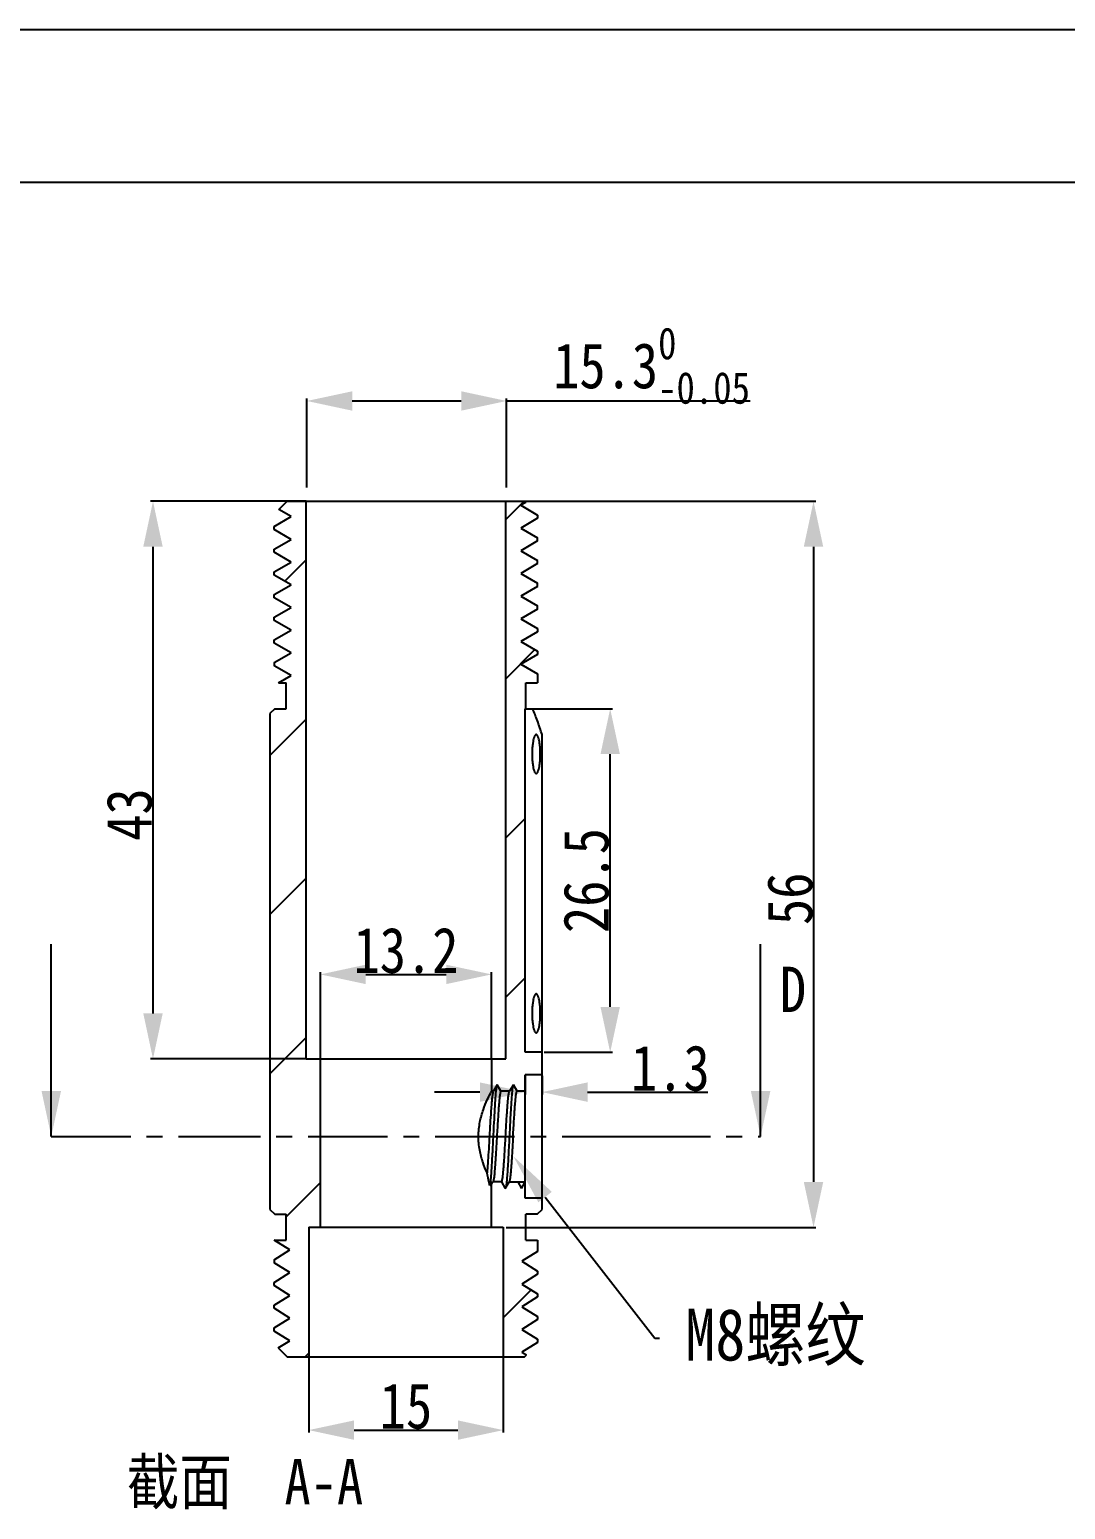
# Model space of a CAD drawing. Header units: millimetres. Extents: x -13 to 337, y -21 to 226.
# Drawn here: x 113.3 to 193.1, y 112 to 226.2 of the extents above; entities that cross this region are included whole.
import ezdxf
from ezdxf import colors
from ezdxf.entities.mleader import LeaderData, LeaderLine
from ezdxf.math import Vec2, Vec3

# ---------------------------------------------------------------- set-up
doc = ezdxf.new("R2010")
doc.units = ezdxf.units.MM
doc.header["$LTSCALE"] = 16.335
doc.header["$PDMODE"] = 3
doc.header["$PDSIZE"] = 8
doc.linetypes.add('CENTER', pattern=[0.6, 0.375, -0.075, 0.075, -0.075])
doc.layers.get('0').update_dxf_attribs({"linetype": 'CONTINUOUS'})
doc.layers.get('Defpoints').update_dxf_attribs({"linetype": 'CONTINUOUS'})
doc.layers.add('02___PRT_ALL_AXES', color=7, linetype='CONTINUOUS')
doc.layers.add('DEFAULT_1', color=7, linetype='CENTER')
doc.styles.get("Standard").update_dxf_attribs({"font": '', "width": 0.85})
doc.styles.get('Standard').set_extended_font_data('SimSun')
doc.dimstyles.new('DIMSTYLE_1', dxfattribs={"dimtxt": 3.5, "dimasz": 3.5, "dimexe": 0.18, "dimexo": 0.0625, "dimgap": 0.09, "dimtad": 1, "dimdsep": 46, "dimtxsty": 'Standard', "dimblk": '_FILLED', "dimblk1": '_FILLED', "dimblk2": '_FILLED', "dimcen": 0.09, "dimadec": 0, "dimazin": 0, "dimtp": 0.01, "dimtm": 0.01, "dimtfac": 1, "dimtofl": 0, "dimtmove": 0, "dimatfit": 3, "dimldrblk": '_FILLED', "dimfxl": 1, "dimtolj": 1, "dimarcsym": 0})
doc.dimstyles.get("Standard").update_dxf_attribs({"dimtxt": 3.5, "dimasz": 3.5, "dimexe": 0.18, "dimexo": 0.0625, "dimgap": 0.09, "dimtad": 1, "dimdec": 1, "dimdsep": 46, "dimtxsty": 'Standard', "dimblk": '_FILLED', "dimcen": 0.09, "dimadec": 0, "dimazin": 0, "dimtp": 0.01, "dimtm": 0.01, "dimtfac": 1, "dimtdec": 1, "dimtofl": 0, "dimtmove": 0, "dimatfit": 3, "dimldrblk": '_FILLED', "dimfxl": 1, "dimtolj": 1, "dimarcsym": 0})

# ---------------------------------------------------------------- blocks, each defined once
blk = doc.blocks.new('_FILLED')
at = {"color": 0, "linetype": 'ByBlock'}
blk.add_solid([(0, 0), (-1, 0.214), (-1, -0.214)], dxfattribs=at)
blk = doc.blocks.new('*D7')
at = {"color": 0, "lineweight": -2, "transparency": 16777216}
for p, q in [((135.68, 146.86), (135.68, 153.48)), ((139.18, 153.3), (145.38, 153.3)), ((148.88, 146.86), (148.88, 153.48))]:
    blk.add_line(p, q, dxfattribs=at)
at = {"layer": 'Defpoints', "color": 0, "transparency": 16777216}
for p in [(148.88, 153.3), (135.68, 146.79), (148.88, 146.79)]:
    blk.add_point(p, dxfattribs=at)
at = {"color": 0, "lineweight": -2, "transparency": 16777216, "xscale": 3.5, "yscale": 3.5, "zscale": 3.5, "rotation": 180}
blk.add_blockref('_FILLED', (135.68, 153.3), dxfattribs=at)
at = {"color": 0, "lineweight": -2, "transparency": 16777216, "xscale": 3.5, "yscale": 3.5, "zscale": 3.5}
blk.add_blockref('_FILLED', (148.88, 153.3), dxfattribs=at)
at = {"color": 0, "transparency": 16777216, "insert": (142.28, 155.14), "char_height": 3.5, "attachment_point": 5}
blk.add_mtext('\\A1;13.2', dxfattribs=at)
blk = doc.blocks.new('*D8')
at = {"color": 0, "lineweight": -2, "transparency": 16777216}
for p, q in [((134.78, 123.73), (134.78, 117.97)), ((149.78, 123.73), (149.78, 117.97)), ((138.28, 118.15), (146.28, 118.15))]:
    blk.add_line(p, q, dxfattribs=at)
at = {"layer": 'Defpoints', "color": 0, "transparency": 16777216}
for p in [(134.78, 123.79), (149.78, 123.79), (149.78, 118.15)]:
    blk.add_point(p, dxfattribs=at)
at = {"color": 0, "lineweight": -2, "transparency": 16777216, "xscale": 3.5, "yscale": 3.5, "zscale": 3.5, "rotation": 180}
blk.add_blockref('_FILLED', (134.78, 118.15), dxfattribs=at)
at = {"color": 0, "lineweight": -2, "transparency": 16777216, "xscale": 3.5, "yscale": 3.5, "zscale": 3.5}
blk.add_blockref('_FILLED', (149.78, 118.15), dxfattribs=at)
at = {"color": 0, "transparency": 16777216, "insert": (142.28, 119.99), "char_height": 3.5, "attachment_point": 5}
blk.add_mtext('\\A1;15', dxfattribs=at)
blk = doc.blocks.new('*D9')
at = {"color": 0, "linetype": 'Continuous', "lineweight": -2, "transparency": 16777216}
for p, q in [((134.64, 190.86), (134.64, 197.71)), ((138.14, 197.53), (146.54, 197.53)), ((150.04, 190.86), (150.04, 197.71)), ((150.04, 197.53), (168.83, 197.53))]:
    blk.add_line(p, q, dxfattribs=at)
at = {"layer": 'Defpoints', "color": 0, "linetype": 'Continuous', "transparency": 16777216}
for p in [(150.04, 197.53), (134.64, 190.79), (150.04, 190.79)]:
    blk.add_point(p, dxfattribs=at)
at = {"color": 0, "linetype": 'Continuous', "lineweight": -2, "transparency": 16777216, "xscale": 3.5, "yscale": 3.5, "zscale": 3.5, "rotation": 180}
blk.add_blockref('_FILLED', (134.64, 197.53), dxfattribs=at)
at = {"color": 0, "linetype": 'Continuous', "lineweight": -2, "transparency": 16777216, "xscale": 3.5, "yscale": 3.5, "zscale": 3.5}
blk.add_blockref('_FILLED', (150.04, 197.53), dxfattribs=at)
at = {"color": 0, "linetype": 'Continuous', "transparency": 16777216, "insert": (153.63, 203.2), "char_height": 3.5, "attachment_point": 1}
blk.add_mtext('\\A1;15.3{\\H0.7x;\\S0^ -0.05;}', dxfattribs=at)
blk = doc.blocks.new('*D10')
at = {"color": 0, "linetype": 'Continuous', "lineweight": -2, "transparency": 16777216}
for p, q in [((134.58, 189.79), (122.59, 189.79)), ((122.77, 186.29), (122.77, 150.29)), ((134.58, 146.79), (122.59, 146.79))]:
    blk.add_line(p, q, dxfattribs=at)
at = {"layer": 'Defpoints', "color": 0, "linetype": 'Continuous', "transparency": 16777216}
for p in [(134.64, 189.79), (122.77, 146.79), (134.64, 146.79)]:
    blk.add_point(p, dxfattribs=at)
at = {"color": 0, "linetype": 'Continuous', "lineweight": -2, "transparency": 16777216, "xscale": 3.5, "yscale": 3.5, "zscale": 3.5}
for p, rotation in [((122.77, 189.79), 90), ((122.77, 146.79), 270)]:
    blk.add_blockref('_FILLED', p, dxfattribs=dict(at, rotation=rotation))
at = {"color": 0, "linetype": 'Continuous', "transparency": 16777216, "insert": (119.18, 165.63), "char_height": 3.5, "attachment_point": 2, "rotation": 90}
blk.add_mtext('\\A1;43', dxfattribs=at)
blk = doc.blocks.new('*D11')
at = {"color": 0, "linetype": 'Continuous', "lineweight": -2, "transparency": 16777216}
for p, q in [((151.1, 189.79), (173.89, 189.79)), ((173.71, 186.29), (173.71, 137.29)), ((150, 133.79), (173.89, 133.79))]:
    blk.add_line(p, q, dxfattribs=at)
at = {"layer": 'Defpoints', "color": 0, "linetype": 'Continuous', "transparency": 16777216}
for p in [(151.04, 189.79), (149.94, 133.79), (173.71, 133.79)]:
    blk.add_point(p, dxfattribs=at)
at = {"color": 0, "linetype": 'Continuous', "lineweight": -2, "transparency": 16777216, "xscale": 3.5, "yscale": 3.5, "zscale": 3.5}
for p, rotation in [((173.71, 189.79), 90), ((173.71, 133.79), 270)]:
    blk.add_blockref('_FILLED', p, dxfattribs=dict(at, rotation=rotation))
at = {"color": 0, "linetype": 'Continuous', "transparency": 16777216, "insert": (170.12, 159.13), "char_height": 3.5, "attachment_point": 2, "rotation": 90}
blk.add_mtext('\\A1;56', dxfattribs=at)
blk = doc.blocks.new('*D12')
at = {"color": 0, "linetype": 'Continuous', "lineweight": -2, "transparency": 16777216}
for p, q in [((151.65, 173.79), (158.21, 173.79)), ((158.03, 150.79), (158.03, 170.29)), ((152.94, 147.29), (158.21, 147.29))]:
    blk.add_line(p, q, dxfattribs=at)
at = {"layer": 'Defpoints', "color": 0, "linetype": 'Continuous', "transparency": 16777216}
for p in [(151.59, 173.79), (158.03, 173.79), (152.88, 147.29)]:
    blk.add_point(p, dxfattribs=at)
at = {"color": 0, "linetype": 'Continuous', "lineweight": -2, "transparency": 16777216, "xscale": 3.5, "yscale": 3.5, "zscale": 3.5}
for p, rotation in [((158.03, 173.79), 90), ((158.03, 147.29), 270)]:
    blk.add_blockref('_FILLED', p, dxfattribs=dict(at, rotation=rotation))
at = {"color": 0, "linetype": 'Continuous', "transparency": 16777216, "insert": (156.19, 160.54), "char_height": 3.5, "attachment_point": 5, "rotation": 90}
blk.add_mtext('\\A1;26.5', dxfattribs=at)
blk = doc.blocks.new('*D23')
at = {"color": 0, "lineweight": -2, "transparency": 16777216}
for p, q in [((151.48, 145.48), (151.48, 144.04)), ((152.78, 145.48), (152.78, 144.04)), ((147.98, 144.22), (144.48, 144.22)), ((156.28, 144.22), (165.56, 144.22))]:
    blk.add_line(p, q, dxfattribs=at)
at = {"layer": 'Defpoints', "color": 0, "transparency": 16777216}
for p in [(151.48, 145.54), (152.78, 145.54), (152.78, 144.22)]:
    blk.add_point(p, dxfattribs=at)
at = {"color": 0, "lineweight": -2, "transparency": 16777216, "xscale": 3.5, "yscale": 3.5, "zscale": 3.5}
blk.add_blockref('_FILLED', (151.48, 144.22), dxfattribs=at)
at = {"color": 0, "lineweight": -2, "transparency": 16777216, "xscale": 3.5, "yscale": 3.5, "zscale": 3.5, "rotation": 180}
blk.add_blockref('_FILLED', (152.78, 144.22), dxfattribs=at)
at = {"color": 0, "transparency": 16777216, "insert": (162.67, 146.06), "char_height": 3.5, "attachment_point": 5}
blk.add_mtext('\\A1;1.3', dxfattribs=at)

msp = doc.modelspace()

# ---------------------------------------------------------------- hatches: boundary and pattern name
at = {"linetype": 'Continuous'}
h = msp.add_hatch(dxfattribs=at)
h.set_pattern_fill('A', color=2, scale=8.681482, angle=45, style=0, pattern_type=0)
h.set_pattern_definition([(45, (9.252, 10.83), (-6.13873, 6.13873), [])])
edge = h.paths.add_edge_path()
edge.add_line((133.128, 123.795), (134.778, 123.795))
edge.add_line((132.436, 124.487), (133.128, 123.795))
edge.add_line((132.436, 124.487), (133.328, 125.045))
edge.add_line((133.328, 125.045), (132.128, 125.795))
edge.add_line((132.128, 125.795), (132.128, 126.045))
edge.add_line((132.128, 126.045), (133.328, 126.795))
edge.add_line((133.328, 126.795), (132.128, 127.545))
edge.add_line((132.128, 127.545), (132.128, 127.795))
edge.add_line((132.128, 127.795), (133.328, 128.545))
edge.add_line((133.328, 128.545), (132.128, 129.295))
edge.add_line((132.128, 129.295), (132.128, 129.545))
edge.add_line((132.128, 129.545), (133.328, 130.295))
edge.add_line((133.328, 130.295), (132.128, 131.045))
edge.add_line((132.128, 131.295), (132.128, 131.045))
edge.add_line((132.128, 131.295), (133.328, 132.045))
edge.add_line((133.328, 132.045), (132.128, 132.795))
edge.add_line((132.128, 132.795), (133.028, 132.795))
edge.add_line((133.028, 132.795), (133.028, 134.795))
edge.add_line((132.154, 134.795), (133.028, 134.795))
edge.add_line((132.154, 134.795), (131.778, 135.17))
edge.add_line((131.778, 173.419), (131.778, 135.17))
edge.add_line((132.154, 173.795), (131.778, 173.419))
edge.add_line((132.154, 173.795), (133.028, 173.795))
edge.add_line((133.028, 173.795), (133.028, 175.795))
edge.add_line((132.453, 175.795), (133.028, 175.795))
edge.add_line((132.453, 175.795), (133.428, 176.357))
edge.add_line((133.428, 176.357), (132.128, 177.107))
edge.add_line((132.128, 177.357), (132.128, 177.107))
edge.add_line((132.128, 177.357), (133.428, 178.107))
edge.add_line((133.428, 178.107), (132.128, 178.857))
edge.add_line((132.128, 178.857), (132.128, 179.107))
edge.add_line((132.128, 179.107), (133.428, 179.857))
edge.add_line((133.428, 179.857), (132.128, 180.607))
edge.add_line((132.128, 180.607), (132.128, 180.857))
edge.add_line((132.128, 180.857), (133.428, 181.607))
edge.add_line((133.428, 181.607), (132.128, 182.357))
edge.add_line((132.128, 182.357), (132.128, 182.607))
edge.add_line((132.128, 182.607), (133.428, 183.357))
edge.add_line((133.428, 183.357), (132.128, 184.107))
edge.add_line((132.128, 184.107), (132.128, 184.357))
edge.add_line((132.128, 184.357), (133.428, 185.107))
edge.add_line((133.428, 185.107), (132.128, 185.857))
edge.add_line((132.128, 185.857), (132.128, 186.107))
edge.add_line((132.128, 186.107), (133.428, 186.857))
edge.add_line((133.428, 186.857), (132.128, 187.607))
edge.add_line((132.128, 187.607), (132.128, 187.857))
edge.add_line((132.128, 187.857), (133.428, 188.607))
edge.add_line((133.428, 188.607), (132.485, 189.151))
edge.add_line((132.485, 189.151), (133.128, 189.795))
edge.add_line((133.128, 189.795), (134.578, 189.795))
edge.add_line((134.578, 146.795), (134.578, 189.795))
edge.add_line((134.578, 146.795), (135.678, 146.795))
edge.add_line((135.678, 133.795), (135.678, 146.795))
edge.add_line((134.778, 133.795), (135.678, 133.795))
edge.add_line((134.778, 133.795), (134.778, 123.795))
edge = h.paths.add_edge_path()
edge.add_line((149.778, 123.795), (151.428, 123.795))
edge.add_line((149.778, 133.795), (149.778, 123.795))
edge.add_line((148.878, 133.795), (149.778, 133.795))
edge.add_line((148.878, 133.795), (148.878, 137.121))
edge.add_line((148.878, 137.121), (148.978, 137.295))
edge.add_line((149.651, 137.295), (148.978, 137.295))
edge.add_line((149.651, 137.295), (149.939, 136.795))
edge.add_line((149.939, 136.795), (150.228, 137.295))
edge.add_line((150.901, 137.295), (150.228, 137.295))
edge.add_line((150.901, 137.295), (151.189, 136.795))
edge.add_line((151.189, 136.795), (151.478, 137.295))
edge.add_line((151.478, 136.045), (151.478, 137.295))
edge.add_line((152.778, 136.045), (151.478, 136.045))
edge.add_line((152.778, 135.17), (152.778, 136.045))
edge.add_line((152.402, 134.795), (152.778, 135.17))
edge.add_line((152.402, 134.795), (151.528, 134.795))
edge.add_line((151.528, 132.795), (151.528, 134.795))
edge.add_line((151.528, 132.795), (152.428, 132.795))
edge.add_line((152.428, 132.795), (152.428, 131.92))
edge.add_line((152.428, 131.92), (151.228, 131.17))
edge.add_line((151.228, 131.17), (152.428, 130.42))
edge.add_line((152.428, 130.42), (152.428, 130.17))
edge.add_line((152.428, 130.17), (151.228, 129.42))
edge.add_line((151.228, 129.42), (152.428, 128.67))
edge.add_line((152.428, 128.67), (152.428, 128.42))
edge.add_line((152.428, 128.42), (151.228, 127.67))
edge.add_line((151.228, 127.67), (152.428, 126.92))
edge.add_line((152.428, 126.92), (152.428, 126.67))
edge.add_line((152.428, 126.67), (151.228, 125.92))
edge.add_line((151.228, 125.92), (152.428, 125.17))
edge.add_line((152.428, 125.17), (152.428, 124.92))
edge.add_line((152.428, 124.92), (151.228, 124.17))
edge.add_line((151.228, 124.17), (151.582, 123.948))
edge.add_line((151.428, 123.795), (151.582, 123.948))
edge = h.paths.add_edge_path()
edge.add_line((149.978, 189.795), (151.428, 189.795))
edge.add_line((151.516, 189.706), (151.428, 189.795))
edge.add_line((151.516, 189.706), (151.128, 189.482))
edge.add_line((151.128, 189.482), (152.428, 188.732))
edge.add_line((152.428, 188.732), (152.428, 188.482))
edge.add_line((152.428, 188.482), (151.128, 187.732))
edge.add_line((151.128, 187.732), (152.428, 186.982))
edge.add_line((152.428, 186.732), (152.428, 186.982))
edge.add_line((152.428, 186.732), (151.128, 185.982))
edge.add_line((151.128, 185.982), (152.428, 185.232))
edge.add_line((152.428, 184.982), (152.428, 185.232))
edge.add_line((152.428, 184.982), (151.128, 184.232))
edge.add_line((151.128, 184.232), (152.428, 183.482))
edge.add_line((152.428, 183.232), (152.428, 183.482))
edge.add_line((152.428, 183.232), (151.128, 182.482))
edge.add_line((151.128, 182.482), (152.428, 181.732))
edge.add_line((152.428, 181.482), (152.428, 181.732))
edge.add_line((152.428, 181.482), (151.128, 180.732))
edge.add_line((151.128, 180.732), (152.428, 179.982))
edge.add_line((152.428, 179.982), (152.428, 179.732))
edge.add_line((152.428, 179.732), (151.128, 178.982))
edge.add_line((151.128, 178.982), (152.428, 178.232))
edge.add_line((152.428, 178.232), (152.428, 177.982))
edge.add_line((152.428, 177.982), (151.128, 177.232))
edge.add_line((151.128, 177.232), (152.428, 176.482))
edge.add_line((152.428, 176.482), (152.428, 175.795))
edge.add_line((151.528, 175.795), (152.428, 175.795))
edge.add_line((151.528, 173.795), (151.528, 175.795))
edge.add_line((151.465, 173.795), (151.528, 173.795))
edge.add_line((151.465, 147.295), (151.465, 173.795))
edge.add_line((152.778, 147.295), (151.465, 147.295))
edge.add_line((152.778, 145.545), (152.778, 147.295))
edge.add_line((152.778, 145.545), (151.478, 145.545))
edge.add_line((151.478, 144.295), (151.478, 145.545))
edge.add_line((151.478, 144.295), (150.853, 144.295))
edge.add_line((150.853, 144.295), (150.564, 144.795))
edge.add_line((150.564, 144.795), (150.276, 144.295))
edge.add_line((150.276, 144.295), (149.603, 144.295))
edge.add_line((149.603, 144.295), (149.314, 144.795))
edge.add_line((149.314, 144.795), (149.026, 144.295))
edge.add_line((149.026, 144.295), (148.878, 144.295))
edge.add_line((148.878, 146.795), (148.878, 144.295))
edge.add_line((148.878, 146.795), (149.978, 146.795))
edge.add_line((149.978, 146.795), (149.978, 189.795))

# ---------------------------------------------------------------- linework, layer by layer
for p, q in [((-13.182, 226.176), (336.56, 226.176)), ((-1.407, 214.4), (324.784, 214.4))]:
    msp.add_line(p, q)
at = {"color": 7, "linetype": 'Continuous'}
for p, q in [((132.485, 189.151), (133.128, 189.795)), ((133.128, 189.795), (151.428, 189.795)), ((134.578, 146.795), (134.578, 189.795)), ((149.978, 146.795), (149.978, 189.795)), ((151.516, 189.706), (151.128, 189.482)), ((151.128, 189.482), (152.428, 188.732)), ((151.428, 189.795), (151.516, 189.706)), ((132.128, 187.857), (133.428, 188.607)), ((133.428, 188.607), (132.485, 189.151)), ((152.428, 188.482), (151.128, 187.732)), ((152.428, 188.732), (152.428, 188.482)), ((132.128, 187.607), (132.128, 187.857)), ((133.428, 186.857), (132.128, 187.607)), ((151.128, 187.732), (152.428, 186.982)), ((132.128, 186.107), (133.428, 186.857)), ((132.128, 185.857), (132.128, 186.107)), ((152.428, 186.732), (151.128, 185.982)), ((152.428, 186.732), (152.428, 186.982)), ((133.428, 185.107), (132.128, 185.857)), ((132.128, 184.357), (133.428, 185.107)), ((151.128, 185.982), (152.428, 185.232)), ((152.428, 184.982), (151.128, 184.232)), ((152.428, 184.982), (152.428, 185.232)), ((132.128, 184.107), (132.128, 184.357)), ((133.428, 183.357), (132.128, 184.107)), ((151.128, 184.232), (152.428, 183.482)), ((132.128, 182.607), (133.428, 183.357)), ((152.428, 183.232), (151.128, 182.482)), ((152.428, 183.232), (152.428, 183.482)), ((132.128, 182.357), (132.128, 182.607)), ((133.428, 181.607), (132.128, 182.357)), ((132.128, 180.857), (133.428, 181.607)), ((151.128, 182.482), (152.428, 181.732)), ((152.428, 181.482), (152.428, 181.732)), ((132.128, 180.607), (132.128, 180.857)), ((133.428, 179.857), (132.128, 180.607)), ((152.428, 181.482), (151.128, 180.732)), ((151.128, 180.732), (152.428, 179.982)), ((132.128, 179.107), (133.428, 179.857)), ((152.428, 179.732), (151.128, 178.982)), ((152.428, 179.982), (152.428, 179.732)), ((132.128, 178.857), (132.128, 179.107)), ((133.428, 178.107), (132.128, 178.857)), ((132.128, 177.357), (133.428, 178.107)), ((151.128, 178.982), (152.428, 178.232)), ((152.428, 178.232), (152.428, 177.982)), ((132.128, 177.357), (132.128, 177.107)), ((133.428, 176.357), (132.128, 177.107)), ((152.428, 177.982), (151.128, 177.232)), ((151.128, 177.232), (152.428, 176.482)), ((132.453, 175.795), (133.428, 176.357)), ((132.453, 175.795), (133.028, 175.795)), ((133.028, 173.795), (133.028, 175.795)), ((151.528, 173.795), (151.528, 175.795)), ((151.528, 175.795), (152.428, 175.795)), ((152.428, 176.482), (152.428, 175.795)), ((132.154, 173.795), (131.778, 173.419)), ((132.154, 173.795), (133.028, 173.795)), ((151.465, 147.295), (151.465, 173.795)), ((151.465, 173.795), (152.044, 173.795)), ((131.778, 173.419), (131.778, 135.17)), ((152.778, 135.17), (152.778, 171.795)), ((152.778, 147.295), (151.465, 147.295)), ((134.578, 146.795), (149.978, 146.795)), ((135.678, 133.795), (135.678, 146.795)), ((148.878, 146.795), (148.878, 144.295)), ((152.778, 145.545), (151.478, 145.545)), ((151.478, 136.045), (151.478, 145.545)), ((149.026, 144.295), (148.878, 144.295)), ((149.314, 144.795), (149.026, 144.295)), ((149.603, 144.295), (149.314, 144.795)), ((150.276, 144.295), (149.603, 144.295)), ((150.564, 144.795), (150.276, 144.295)), ((150.853, 144.295), (150.564, 144.795)), ((151.478, 144.295), (150.853, 144.295)), ((148.878, 137.121), (148.978, 137.295)), ((148.878, 133.795), (148.878, 137.121)), ((149.651, 137.295), (148.978, 137.295)), ((149.651, 137.295), (149.939, 136.795)), ((149.939, 136.795), (150.228, 137.295)), ((150.228, 137.295), (151.478, 137.295)), ((150.901, 137.295), (151.189, 136.795)), ((151.189, 136.795), (151.478, 137.295)), ((152.778, 136.045), (151.478, 136.045)), ((131.778, 135.17), (132.154, 134.795)), ((132.154, 134.795), (133.028, 134.795)), ((133.028, 132.795), (133.028, 134.795)), ((152.402, 134.795), (151.528, 134.795)), ((151.528, 132.795), (151.528, 134.795)), ((152.402, 134.795), (152.778, 135.17)), ((134.778, 133.795), (149.778, 133.795)), ((134.778, 133.795), (134.778, 123.795)), ((149.778, 133.795), (149.778, 123.795)), ((133.328, 132.045), (132.128, 132.795)), ((132.128, 132.795), (133.028, 132.795)), ((151.528, 132.795), (152.428, 132.795)), ((152.428, 132.795), (152.428, 131.92)), ((132.128, 131.295), (133.328, 132.045)), ((132.128, 131.295), (132.128, 131.045)), ((152.428, 131.92), (151.228, 131.17)), ((133.328, 130.295), (132.128, 131.045)), ((132.128, 129.545), (133.328, 130.295)), ((151.228, 131.17), (152.428, 130.42)), ((152.428, 130.17), (151.228, 129.42)), ((152.428, 130.42), (152.428, 130.17)), ((132.128, 129.295), (132.128, 129.545)), ((133.328, 128.545), (132.128, 129.295)), ((151.228, 129.42), (152.428, 128.67)), ((132.128, 127.795), (133.328, 128.545)), ((152.428, 128.42), (151.228, 127.67)), ((152.428, 128.67), (152.428, 128.42)), ((132.128, 127.545), (132.128, 127.795)), ((133.328, 126.795), (132.128, 127.545)), ((132.128, 126.045), (133.328, 126.795)), ((151.228, 127.67), (152.428, 126.92)), ((152.428, 126.92), (152.428, 126.67)), ((132.128, 125.795), (132.128, 126.045)), ((133.328, 125.045), (132.128, 125.795)), ((152.428, 126.67), (151.228, 125.92)), ((151.228, 125.92), (152.428, 125.17)), ((132.436, 124.487), (133.328, 125.045)), ((132.436, 124.487), (133.128, 123.795)), ((152.428, 124.92), (151.228, 124.17)), ((152.428, 125.17), (152.428, 124.92)), ((133.128, 123.795), (151.428, 123.795)), ((151.228, 124.17), (151.582, 123.948)), ((151.428, 123.795), (151.582, 123.948))]:
    msp.add_line(p, q, dxfattribs=at)
for points, knots in [([(152.778, 171.795), (152.665, 172.153), (152.493, 172.674), (152.241, 173.339), (152.111, 173.648), (152.044, 173.795)], [0, 0, 0, 0, 0.5285587, 0.7730449, 1, 1, 1, 1]), ([(148.53, 138.006), (148.418, 138.257), (148.192, 138.823), (147.937, 139.767), (147.837, 140.832), (147.95, 141.892), (148.212, 142.824), (148.507, 143.55), (148.733, 144.017), (148.847, 144.237), (148.878, 144.295)], [0, 0, 0, 0, 0.125821, 0.2783207, 0.4454463, 0.6120164, 0.763048, 0.8865859, 0.9700273, 1, 1, 1, 1]), ([(148.984, 144.219), (148.972, 144.174), (148.951, 144.06), (148.924, 143.857), (148.896, 143.591), (148.869, 143.269), (148.841, 142.896), (148.802, 142.321), (148.755, 141.54), (148.701, 140.573), (148.646, 139.625), (148.592, 138.771), (148.552, 138.242), (148.53, 138.006)], [0, 0, 0, 0, 0.0225477, 0.0556808, 0.0988082, 0.151093, 0.2114865, 0.2787712, 0.4284649, 0.5880984, 0.7447835, 0.8858656, 1, 1, 1, 1]), ([(149.214, 144.295), (149.19, 144.063), (149.149, 143.52), (149.095, 142.616), (149.04, 141.561), (148.985, 140.443), (148.929, 139.353), (148.882, 138.505), (148.842, 137.909), (148.814, 137.546), (148.786, 137.25), (148.765, 137.077), (148.754, 137.003)], [0, 0, 0, 0, 0.0957143, 0.2231628, 0.3718443, 0.5294641, 0.6829831, 0.8197025, 0.8781551, 0.9283346, 0.9692346, 1, 1, 1, 1]), ([(149.006, 144.278), (149.004, 144.274), (148.995, 144.255), (148.989, 144.235), (148.984, 144.219)], [0, 0, 0, 0, 0.1924111, 1, 1, 1, 1]), ([(149.271, 144.701), (149.259, 144.647), (149.238, 144.511), (149.222, 144.375), (149.214, 144.295)], [0, 0, 0, 0, 0.406254, 1, 1, 1, 1]), ([(149.603, 144.295), (149.594, 144.295), (149.582, 144.278), (149.573, 144.255), (149.563, 144.225), (149.553, 144.187), (149.539, 144.121), (149.523, 144.018), (149.504, 143.872), (149.484, 143.695), (149.465, 143.491), (149.438, 143.17), (149.405, 142.714), (149.367, 142.117), (149.329, 141.469), (149.303, 141.022), (149.29, 140.795)], [0, 0, 0, 0, 0.0073172, 0.0138926, 0.0226676, 0.0336968, 0.0469884, 0.0802718, 0.1222893, 0.1726802, 0.230968, 0.2966219, 0.4474603, 0.6194363, 0.8060326, 1, 1, 1, 1]), ([(149.963, 140.795), (149.975, 141.008), (149.999, 141.428), (150.035, 142.04), (150.071, 142.61), (150.107, 143.119), (150.138, 143.496), (150.163, 143.755), (150.181, 143.912), (150.199, 144.043), (150.217, 144.147), (150.234, 144.223), (150.248, 144.263), (150.256, 144.278)], [0, 0, 0, 0, 0.1833151, 0.3605313, 0.5255461, 0.6728952, 0.797614, 0.8501598, 0.8955798, 0.9334871, 0.9636153, 0.985782, 1, 1, 1, 1]), ([(150.464, 144.294), (150.442, 144.084), (150.404, 143.594), (150.343, 142.605), (150.276, 141.298), (150.203, 139.797), (150.139, 138.604), (150.084, 137.789), (150.055, 137.446), (150.04, 137.295)], [0, 0, 0, 0, 0.0905993, 0.2099469, 0.4241737, 0.6503114, 0.8528382, 0.9350295, 1, 1, 1, 1]), ([(150.523, 144.707), (150.51, 144.653), (150.488, 144.515), (150.472, 144.377), (150.464, 144.294)], [0, 0, 0, 0, 0.4028257, 1, 1, 1, 1]), ([(150.54, 140.795), (150.553, 141.022), (150.579, 141.469), (150.617, 142.117), (150.655, 142.714), (150.688, 143.17), (150.715, 143.491), (150.734, 143.695), (150.754, 143.872), (150.773, 144.018), (150.789, 144.121), (150.803, 144.187), (150.813, 144.225), (150.823, 144.255), (150.832, 144.278), (150.844, 144.295), (150.853, 144.295)], [0, 0, 0, 0, 0.1939679, 0.3805515, 0.5525197, 0.7033638, 0.7690248, 0.8273166, 0.8777095, 0.9197275, 0.9530107, 0.966302, 0.9773309, 0.9861063, 0.9926822, 1, 1, 1, 1]), ([(149.29, 140.795), (149.268, 140.401), (149.235, 139.826), (149.19, 139.085), (149.156, 138.595), (149.123, 138.169), (149.09, 137.82), (149.061, 137.583), (149.036, 137.44), (149.024, 137.385), (149.017, 137.361)], [0, 0, 0, 0, 0.3429088, 0.5017276, 0.6458231, 0.7709596, 0.8735076, 0.9505296, 0.978788, 1, 1, 1, 1]), ([(149.651, 137.295), (149.659, 137.295), (149.671, 137.311), (149.681, 137.334), (149.691, 137.364), (149.7, 137.402), (149.714, 137.468), (149.731, 137.571), (149.75, 137.717), (149.769, 137.894), (149.788, 138.098), (149.816, 138.419), (149.848, 138.875), (149.887, 139.472), (149.925, 140.12), (149.95, 140.567), (149.963, 140.795)], [0, 0, 0, 0, 0.0073172, 0.0138922, 0.0226689, 0.0337, 0.0469888, 0.0802691, 0.1222929, 0.1726803, 0.2309817, 0.2966366, 0.4474767, 0.6194629, 0.806016, 1, 1, 1, 1]), ([(150.54, 140.795), (150.518, 140.401), (150.485, 139.826), (150.439, 139.085), (150.406, 138.594), (150.373, 138.168), (150.34, 137.82), (150.311, 137.583), (150.286, 137.44), (150.274, 137.384), (150.267, 137.361)], [0, 0, 0, 0, 0.3429661, 0.5018, 0.6459056, 0.7710443, 0.8735814, 0.9505763, 0.9788134, 1, 1, 1, 1]), ([(148.754, 137.003), (148.736, 137.076), (148.655, 137.409), (148.581, 137.744), (148.53, 138.006)], [0, 0, 0, 0, 0.2203311, 1, 1, 1, 1]), ([(148.808, 137.034), (148.804, 137.032), (148.786, 137.021), (148.768, 137.011), (148.754, 137.003)], [0, 0, 0, 0, 0.2277522, 1, 1, 1, 1]), ([(148.847, 137.063), (148.844, 137.061), (148.832, 137.05), (148.819, 137.041), (148.808, 137.034)], [0, 0, 0, 0, 0.2250726, 1, 1, 1, 1]), ([(148.869, 137.09), (148.868, 137.088), (148.861, 137.078), (148.853, 137.069), (148.847, 137.063)], [0, 0, 0, 0, 0.228558, 1, 1, 1, 1]), ([(149.017, 137.361), (149.015, 137.356), (149.01, 137.339), (149.004, 137.322), (148.998, 137.311)], [0, 0, 0, 0, 0.3039854, 1, 1, 1, 1]), ([(150.04, 137.295), (150.031, 137.212), (150.016, 137.074), (149.994, 136.936), (149.981, 136.882)], [0, 0, 0, 0, 0.5971743, 1, 1, 1, 1]), ([(150.267, 137.361), (150.265, 137.356), (150.26, 137.339), (150.254, 137.322), (150.248, 137.311)], [0, 0, 0, 0, 0.3038331, 1, 1, 1, 1])]:
    msp.add_open_spline(points, degree=3, knots=knots, dxfattribs=at)
at = {"layer": '02___PRT_ALL_AXES', "color": 7, "linetype": 'Continuous'}
for points, knots in [([(152.324, 171.795), (152.313, 171.795), (152.29, 171.789), (152.258, 171.765), (152.228, 171.728), (152.2, 171.677), (152.172, 171.614), (152.134, 171.507), (152.094, 171.343), (152.056, 171.118), (152.028, 170.862), (152.01, 170.584), (152.006, 170.392), (152.006, 170.295)], [0, 0, 0, 0, 0.0201882, 0.0439685, 0.0735577, 0.1099794, 0.1535498, 0.2042744, 0.3260287, 0.4718545, 0.6367669, 0.8150648, 1, 1, 1, 1]), ([(152.641, 170.295), (152.641, 170.392), (152.637, 170.584), (152.62, 170.862), (152.591, 171.118), (152.553, 171.343), (152.513, 171.507), (152.476, 171.614), (152.448, 171.677), (152.419, 171.728), (152.389, 171.765), (152.358, 171.789), (152.334, 171.795), (152.324, 171.795)], [0, 0, 0, 0, 0.1849352, 0.3632331, 0.5281455, 0.6739713, 0.7957256, 0.8464502, 0.8900206, 0.9264423, 0.9560315, 0.9798118, 1, 1, 1, 1]), ([(152.006, 170.295), (152.006, 170.197), (152.01, 170.005), (152.028, 169.727), (152.056, 169.471), (152.094, 169.246), (152.134, 169.083), (152.172, 168.975), (152.2, 168.912), (152.228, 168.861), (152.258, 168.824), (152.29, 168.801), (152.313, 168.795), (152.324, 168.795)], [0, 0, 0, 0, 0.1849352, 0.3632331, 0.5281455, 0.6739713, 0.7957256, 0.8464502, 0.8900206, 0.9264423, 0.9560315, 0.9798118, 1, 1, 1, 1]), ([(152.324, 168.795), (152.334, 168.795), (152.358, 168.801), (152.389, 168.824), (152.419, 168.861), (152.448, 168.912), (152.476, 168.975), (152.513, 169.083), (152.553, 169.246), (152.591, 169.471), (152.62, 169.727), (152.637, 170.005), (152.641, 170.197), (152.641, 170.295)], [0, 0, 0, 0, 0.0201882, 0.0439685, 0.0735577, 0.1099794, 0.1535498, 0.2042744, 0.3260287, 0.4718545, 0.6367669, 0.8150648, 1, 1, 1, 1]), ([(152.324, 151.795), (152.313, 151.795), (152.29, 151.789), (152.258, 151.765), (152.228, 151.728), (152.2, 151.677), (152.172, 151.614), (152.134, 151.507), (152.094, 151.343), (152.056, 151.118), (152.028, 150.862), (152.01, 150.584), (152.006, 150.392), (152.006, 150.295)], [0, 0, 0, 0, 0.0201882, 0.0439685, 0.0735577, 0.1099794, 0.1535498, 0.2042744, 0.3260287, 0.4718545, 0.6367669, 0.8150648, 1, 1, 1, 1]), ([(152.641, 150.295), (152.641, 150.392), (152.637, 150.584), (152.62, 150.862), (152.591, 151.118), (152.553, 151.343), (152.513, 151.507), (152.476, 151.614), (152.448, 151.677), (152.419, 151.728), (152.389, 151.765), (152.358, 151.789), (152.334, 151.795), (152.324, 151.795)], [0, 0, 0, 0, 0.1849352, 0.3632331, 0.5281455, 0.6739713, 0.7957256, 0.8464502, 0.8900206, 0.9264423, 0.9560315, 0.9798118, 1, 1, 1, 1]), ([(152.006, 150.295), (152.006, 150.197), (152.01, 150.005), (152.028, 149.727), (152.056, 149.471), (152.094, 149.246), (152.134, 149.083), (152.172, 148.975), (152.2, 148.912), (152.228, 148.861), (152.258, 148.824), (152.29, 148.801), (152.313, 148.795), (152.324, 148.795)], [0, 0, 0, 0, 0.1849352, 0.3632331, 0.5281455, 0.6739713, 0.7957256, 0.8464502, 0.8900206, 0.9264423, 0.9560315, 0.9798118, 1, 1, 1, 1]), ([(152.324, 148.795), (152.334, 148.795), (152.358, 148.801), (152.389, 148.824), (152.419, 148.861), (152.448, 148.912), (152.476, 148.975), (152.513, 149.083), (152.553, 149.246), (152.591, 149.471), (152.62, 149.727), (152.637, 150.005), (152.641, 150.197), (152.641, 150.295)], [0, 0, 0, 0, 0.0201882, 0.0439685, 0.0735577, 0.1099794, 0.1535498, 0.2042744, 0.3260287, 0.4718545, 0.6367669, 0.8150648, 1, 1, 1, 1])]:
    msp.add_open_spline(points, degree=3, knots=knots, dxfattribs=at)
at = {"layer": 'DEFAULT_1', "color": 7, "linetype": 'CENTER'}
for p, q in [((114.926, 140.795), (124.926, 140.795)), ((159.63, 140.795), (169.63, 140.795))]:
    msp.add_line(p, q, dxfattribs=at)
at = {"layer": 'DEFAULT_1', "color": 9, "linetype": 'CENTER'}
msp.add_line((124.926, 140.795), (159.63, 140.795), dxfattribs=at)

# ---------------------------------------------------------------- texts
at = {"color": 7, "linetype": 'Continuous', "insert": (171.118, 153.895), "char_height": 3.5, "width": 2.975, "attachment_point": 1, "line_spacing_factor": 0.9}
msp.add_mtext('D', dxfattribs=at)
at = {"color": 2, "linetype": 'Continuous', "insert": (138.981, 115.916), "char_height": 3.5, "width": 31.2375, "attachment_point": 3, "line_spacing_factor": 0.9}
msp.add_mtext('截面  A-A', dxfattribs=at)

# ---------------------------------------------------------------- dimensions: what is measured, and where the dimension line sits
at = {"color": 0, "linetype": 'Continuous'}
dim = msp.add_linear_dim(base=(150.04, 197.525), p1=(134.64, 190.795), p2=(150.04, 190.795), text='15.3{\\H0.7x;\\S0^ -0.05;}', dimstyle='DIMSTYLE_1', dxfattribs=at)
dim.commit()
dim.dimension.update_dxf_attribs({"geometry": '*D9', "text_midpoint": (161.185, 197.525), "dimtype": 160})
for base, p1, p2, picture, middle in [((122.768, 146.795), (134.64, 189.795), (134.64, 146.795), '*D10', (122.768, 165.635)), ((173.712, 133.795), (151.04, 189.795), (149.94, 133.795), '*D11', (173.712, 159.135))]:
    dim = msp.add_linear_dim(base=base, p1=p1, p2=p2, angle=270, dimstyle='DIMSTYLE_1', dxfattribs=at)
    dim.commit()
    dim.dimension.update_dxf_attribs({"geometry": picture, "text_midpoint": middle, "dimtype": 160})
dim = msp.add_linear_dim(base=(158.025, 173.795), p1=(152.876, 147.295), p2=(151.59, 173.795), angle=90, dimstyle='DIMSTYLE_1', dxfattribs=at)
dim.commit()
dim.dimension.update_dxf_attribs({"geometry": '*D12', "text_midpoint": (156.185, 160.545)})
for base, p1, p2, picture, middle in [((148.878, 153.299), (135.678, 146.795), (148.878, 146.795), '*D7', (142.278, 155.139)), ((152.778, 144.218), (151.478, 145.545), (152.778, 145.545), '*D23', (162.669, 146.058)), ((149.778, 118.154), (134.778, 123.795), (149.778, 123.795), '*D8', (142.278, 119.994))]:
    dim = msp.add_linear_dim(base=base, p1=p1, p2=p2, dimstyle='Standard')
    dim.commit()
    dim.dimension.update_dxf_attribs({"geometry": picture, "text_midpoint": middle})

# ---------------------------------------------------------------- leaders
at = {"color": 7, "linetype": 'Continuous'}
for points in [[(114.926, 140.795), (114.926, 155.645)], [(169.63, 140.795), (169.63, 155.645)]]:
    msp.add_leader(points, dimstyle='Standard', override={"dimtad": 0}, dxfattribs=at)
at = {"color": 0}
ml = msp.add_multileader_mtext('Standard', dxfattribs=at)
ml.set_content('M8{\\fSimSun|b0|i0|c134|p2;螺纹}')
ml.set_leader_properties()
ml.build(insert=Vec2(0, 0))
ml.multileader.update_dxf_attribs({"text_right_attachment_type": 6, "dogleg_length": 0.36})
ctx = ml.context
ctx.base_point, ctx.plane_origin = Vec3(161.824, 125.242), Vec3(150.554, 139.283)
ctx.right_attachment = 6
notes = []
notes.append((ctx, [(0, (1, 1, 0), (161.464, 125.242), (1, 0), 0.36, [(0, [(150.554, 139.283)], 0, [])])]))
ctx.mtext.insert, ctx.mtext.flow_direction = Vec3(163.824, 127.519), 5
for ctx, leaders in notes:
    for number, flags, end, landing, length, lines in leaders:
        leader = LeaderData()
        leader.index, (leader.has_last_leader_line, leader.has_dogleg_vector, leader.attachment_direction) = number, flags
        leader.last_leader_point, leader.dogleg_vector, leader.dogleg_length = Vec3(end), Vec3(landing), length
        for number, points, colour, breaks in lines:
            line = LeaderLine()
            line.index, line.vertices, line.color, line.breaks = number, Vec3.list(points), colors.encode_raw_color(colour), breaks
            leader.lines.append(line)
        ctx.leaders.append(leader)

doc.saveas('drawing.dxf')
